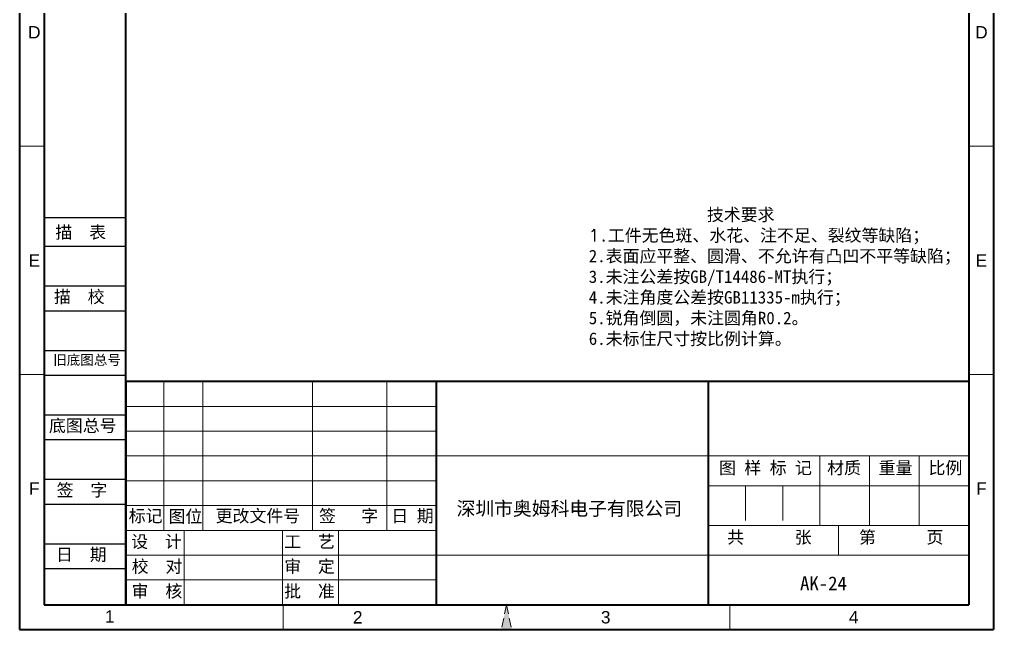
# Model space of a CAD drawing. Header units: millimetres. Extents: x 44672 to 45009, y -471 to 20.
# Drawn here: x 44672.2 to 45008.6, y -471.3 to -260.5 of the extents above; entities that cross this region are included whole.
import ezdxf
from ezdxf.enums import TextEntityAlignment as Align

# ---------------------------------------------------------------- set-up
doc = ezdxf.new("R2010")
doc.units = ezdxf.units.MM
doc.linetypes.add('ACAD_ISO10W100', pattern=[18, 12, -3, 0, -3])
doc.linetypes.add('HIDDEN2', pattern=[4.7625, 3.175, -1.5875])
for name, color, linetype, lineweight in [('图层1', 7, 'ACAD_ISO10W100', 15), ('图层2', 7, 'Continuous', 30), ('图层3', 7, 'Continuous', 15), ('图层4', 7, 'Continuous', 40), ('图层5', 7, 'HIDDEN2', 15)]:
    doc.layers.add(name, color=color, linetype=linetype, lineweight=lineweight)
doc.layers.add('尺寸线', color=7, linetype='Continuous')
doc.styles.get("Standard").update_dxf_attribs({"font": 'txt', "bigfont": 'gbcbig.shx'})
doc.styles.add('样式 3', font='arial.ttf', dxfattribs={"height": 3.8})

msp = doc.modelspace()

# ---------------------------------------------------------------- hatches: boundary and pattern name
at = {"layer": '图层5'}
msp.add_hatch(color=0, dxfattribs=at).paths.add_polyline_path([(44840.408, -462.699), (44838.645, -471.265), (44842.171, -471.265)])

# ---------------------------------------------------------------- linework, layer by layer
at = {"layer": '图层1', "color": 0}
for p, q in [((44680.737, -304.313), (44672.171, -304.313)), ((45008.645, -304.313), (45000.079, -304.313)), ((44680.737, -383.121), (44672.171, -383.121)), ((45008.645, -383.121), (45000.079, -383.121)), ((44922.984, -421.582), (44922.984, -435.288)), ((44935.833, -421.582), (44935.833, -435.288)), ((44735.466, -437.001), (44735.466, -428.435)), ((44735.466, -437.001), (44735.466, -428.435))]:
    msp.add_line(p, q, dxfattribs=at)
at = {"layer": '图层2', "color": 0}
for p, q in [((44708.853, -329.069), (44680.737, -329.069)), ((44708.853, -338.955), (44680.737, -338.955)), ((44708.853, -338.955), (44693.917, -338.955)), ((44708.853, -352.661), (44680.737, -352.661)), ((44708.853, -361.227), (44680.737, -361.227)), ((44708.853, -361.227), (44693.917, -361.227)), ((44708.853, -361.227), (44693.917, -361.227)), ((44708.853, -374.933), (44680.737, -374.933)), ((44708.853, -383.499), (44680.737, -383.499)), ((44708.853, -383.499), (44693.917, -383.499)), ((44708.853, -397.204), (44680.737, -397.204)), ((44708.853, -405.77), (44680.737, -405.77)), ((44708.853, -405.77), (44693.917, -405.77)), ((44708.853, -419.476), (44680.737, -419.476)), ((44708.853, -428.042), (44680.737, -428.042)), ((44708.853, -428.042), (44693.917, -428.042)), ((44708.853, -441.748), (44680.737, -441.748)), ((44708.853, -450.314), (44680.737, -450.314))]:
    msp.add_line(p, q, dxfattribs=at)
at = {"layer": '图层3', "color": 0}
for p, q in [((44722.028, -437.001), (44722.028, -385.605)), ((44735.466, -428.435), (44735.466, -385.605)), ((44773.348, -436.899), (44773.348, -385.605)), ((44799.047, -436.875), (44799.047, -385.605)), ((44816.179, -394.171), (44708.853, -394.171)), ((44816.179, -402.737), (44708.853, -402.737)), ((44816.179, -402.737), (44708.853, -402.737)), ((44816.179, -411.303), (44708.853, -411.303)), ((44795.374, -411.303), (45000.079, -411.303)), ((44948.682, -411.303), (44948.682, -435.288)), ((44965.814, -411.303), (44965.814, -435.288)), ((44982.947, -411.303), (44982.947, -435.288)), ((44816.179, -419.869), (44708.853, -419.869)), ((45000.079, -421.582), (44910.135, -421.582)), ((44948.682, -421.582), (44948.682, -435.288)), ((44816.179, -428.435), (44708.853, -428.435)), ((44816.179, -437.001), (44708.853, -437.001)), ((44729.087, -462.699), (44729.087, -437.001)), ((44763.031, -462.699), (44763.031, -436.899)), ((44782.35, -462.597), (44782.35, -436.899)), ((45000.079, -435.288), (44910.135, -435.288)), ((44955.107, -435.288), (44955.107, -445.567)), ((44816.179, -445.567), (44708.853, -445.567)), ((44816.179, -445.567), (44709.318, -445.567)), ((44795.374, -445.567), (45000.079, -445.567)), ((44708.853, -450.314), (44708.61, -450.314)), ((44816.179, -454.133), (44708.853, -454.133)), ((44763.313, -462.699), (44763.313, -471.265)), ((44917.502, -462.699), (44917.502, -471.265)), ((44917.502, -462.699), (44917.502, -471.265))]:
    msp.add_line(p, q, dxfattribs=at)
at = {"layer": '图层4', "color": 0}
for p, q in [((44708.853, -462.699), (44708.853, 11.688)), ((44708.853, -385.605), (44708.853, -462.699)), ((45000.079, -385.605), (44708.853, -385.605)), ((44871.189, -385.605), (44717.001, -385.605)), ((44816.179, -462.699), (44816.179, -385.605)), ((44910.135, -462.699), (44910.135, -385.605)), ((44708.853, -421.582), (44708.853, -462.699))]:
    msp.add_line(p, q, dxfattribs=at)
at = {"layer": '图层5', "color": 0}
for p, q in [((44816.179, -437.001), (44708.853, -437.001)), ((44840.408, -462.699), (44838.645, -471.265)), ((44840.408, -462.699), (44842.171, -471.265))]:
    msp.add_line(p, q, dxfattribs=at)
at = {"layer": '尺寸线', "color": 0, "lineweight": 40}
for p, q in [((44672.171, 20.254), (44672.171, -471.265)), ((45008.645, 20.254), (45008.645, -471.265)), ((44680.737, 11.688), (44680.737, -462.699)), ((45000.079, 11.688), (45000.079, -462.699)), ((44680.737, -462.699), (45000.079, -462.699)), ((44672.171, -471.265), (45008.645, -471.265))]:
    msp.add_line(p, q, dxfattribs=at)

# ---------------------------------------------------------------- texts
at = {"layer": '图层1', "color": 0, "style": '样式 3'}
for s, p in [('D', (44677.296, -264.909)), ('D', (45004.469, -264.909)), ('E', (44677.296, -343.717)), ('E', (45004.469, -343.717)), ('F', (44677.296, -422.524)), ('F', (45004.469, -422.524))]:
    msp.add_text(s, height=4.283, dxfattribs=at).set_placement(p, align=Align.MIDDLE)
at = {"layer": '图层1', "color": 0, "attachment_point": 1}
for s, insert, char_height, width in [('{\\fSimSun|b0|i0|c134|p2;图 样 标 记}', (44913.814, -413.247), 4.28302, 53.13738), ('{\\fSimSun|b0|i0|c134|p2;材质 }', (44951.17, -413.265), 4.28302, 35.72091), ('{\\fSimSun|b0|i0|c134|p2;深圳市奥姆科电子有限公司}', (44823.167, -427.085), 4.75891, 89.92113), ('{\\fSimSun|b0|i0|c134|p2;标记}', (44709.904, -429.856), 4.28302, 11.99246), ('{\\fSimSun|b0|i0|c134|p2;图位}', (44723.659, -430.029), 4.28302, 11.99246), ('{\\fSimSun|b0|i0|c134|p2;更改文件号}', (44739.92, -429.856), 4.28302, 35.72091), ('{\\fSimSun|b0|i0|c134|p2;AK-24}', (44941.808, -452.929), 4.75891, 59.04154), ('{\\fSimSun|b0|i0|c134|p2;审  核}', (44710.912, -455.878), 4.28302, 34.73239), ('{\\fSimSun|b0|i0|c134|p2;批  准}', (44763.605, -455.878), 4.28302, 35.72091)]:
    msp.add_mtext(s, dxfattribs=dict(at, insert=insert, char_height=char_height, width=width))
at = {"layer": '图层2', "color": 0, "attachment_point": 1}
for s, insert, char_height, width in [('{\\fSimSun|b0|i0|c134|p2;描\\fSimSun|b0|i0|c0|p2;  \\fSimSun|b0|i0|c134|p2;表}', (44684.565, -331.86), 4.28297, 47.9936), ('{\\fSimSun|b0|i0|c134|p2;描\\fSimSun|b0|i0|c0|p2;  \\fSimSun|b0|i0|c134|p2;校}', (44684.077, -354.131), 4.28297, 47.9936), ('{\\fSimSun|b0|i0|c134|p2;旧底图总号}', (44683.836, -376.403), 3.42642, 47.9936), ('{\\fSimSun|b0|i0|c134|p2;底图总号}', (44682.35, -398.674), 4.28297, 47.9936), ('{\\fSimSun|b0|i0|c134|p2;重量 }', (44968.953, -413.265), 4.28302, 35.72091), ('{\\fSimSun|b0|i0|c134|p2;比例 }', (44986.185, -413.265), 4.28302, 35.72091), ('{\\fSimSun|b0|i0|c134|p2;签\\fSimSun|b0|i0|c0|p2;  \\fSimSun|b0|i0|c134|p2;字}', (44685.003, -420.946), 4.28297, 47.9936), ('{\\fSimSun|b0|i0|c134|p2;签   字}', (44775.635, -429.856), 4.28302, 35.72091), ('{\\fSimSun|b0|i0|c134|p2;日 期}', (44800.655, -429.856), 4.28302, 35.72091), ('{\\fSimSun|b0|i0|c134|p2;共      张}', (44916.637, -437.232), 4.28302, 47.38766), ('{\\fSimSun|b0|i0|c134|p2;第      页}', (44962.179, -437.232), 4.28302, 43.98508), ('{\\fSimSun|b0|i0|c134|p2;设  计}', (44710.746, -438.745), 4.28302, 33.20026), ('{\\fSimSun|b0|i0|c134|p2;工  艺}', (44763.605, -438.745), 4.28302, 35.72091), ('{\\fSimSun|b0|i0|c134|p2;日\\fSimSun|b0|i0|c0|p2;  \\fSimSun|b0|i0|c134|p2;期}', (44684.759, -443.217), 4.28297, 47.9936), ('{\\fSimSun|b0|i0|c134|p2;校  对}', (44710.952, -447.312), 4.28302, 31.05498), ('{\\fSimSun|b0|i0|c134|p2;审  定}', (44763.605, -447.312), 4.28302, 35.72091)]:
    msp.add_mtext(s, dxfattribs=dict(at, insert=insert, char_height=char_height, width=width))
at = {"layer": '图层3', "color": 0, "insert": (44868.831, -325.789), "char_height": 4.28302, "width": 202.86245, "attachment_point": 1}
msp.add_mtext('{\\fSimSun|b0|i0|c134|p54;              技术要求\\P}1{\\fSimSun|b0|i0|c134|p54;.工件无色斑、水花、注不足、裂纹等缺陷；\\P2.表面应平整、圆滑、不允许有凸凹不平等缺陷；\\P3.未注公差按GB/T14486-MT执行；\\P4.未注角度公差按GB11335-m执行；\\P5.锐角倒圆，未注圆角R0.2。}\\P{\\fSimSun|b0|i0|c134|p2;6.未标住尺寸按比例计算。}', dxfattribs=at)
at = {"layer": '图层5', "color": 0, "style": '样式 3'}
for s, p in [('1', (44703.351, -466.758)), ('2', (44789.011, -467.014)), ('3', (44874.672, -467.014)), ('4', (44960.332, -467.014))]:
    msp.add_text(s, height=4.283, dxfattribs=at).set_placement(p, align=Align.MIDDLE)

doc.saveas('drawing.dxf')
